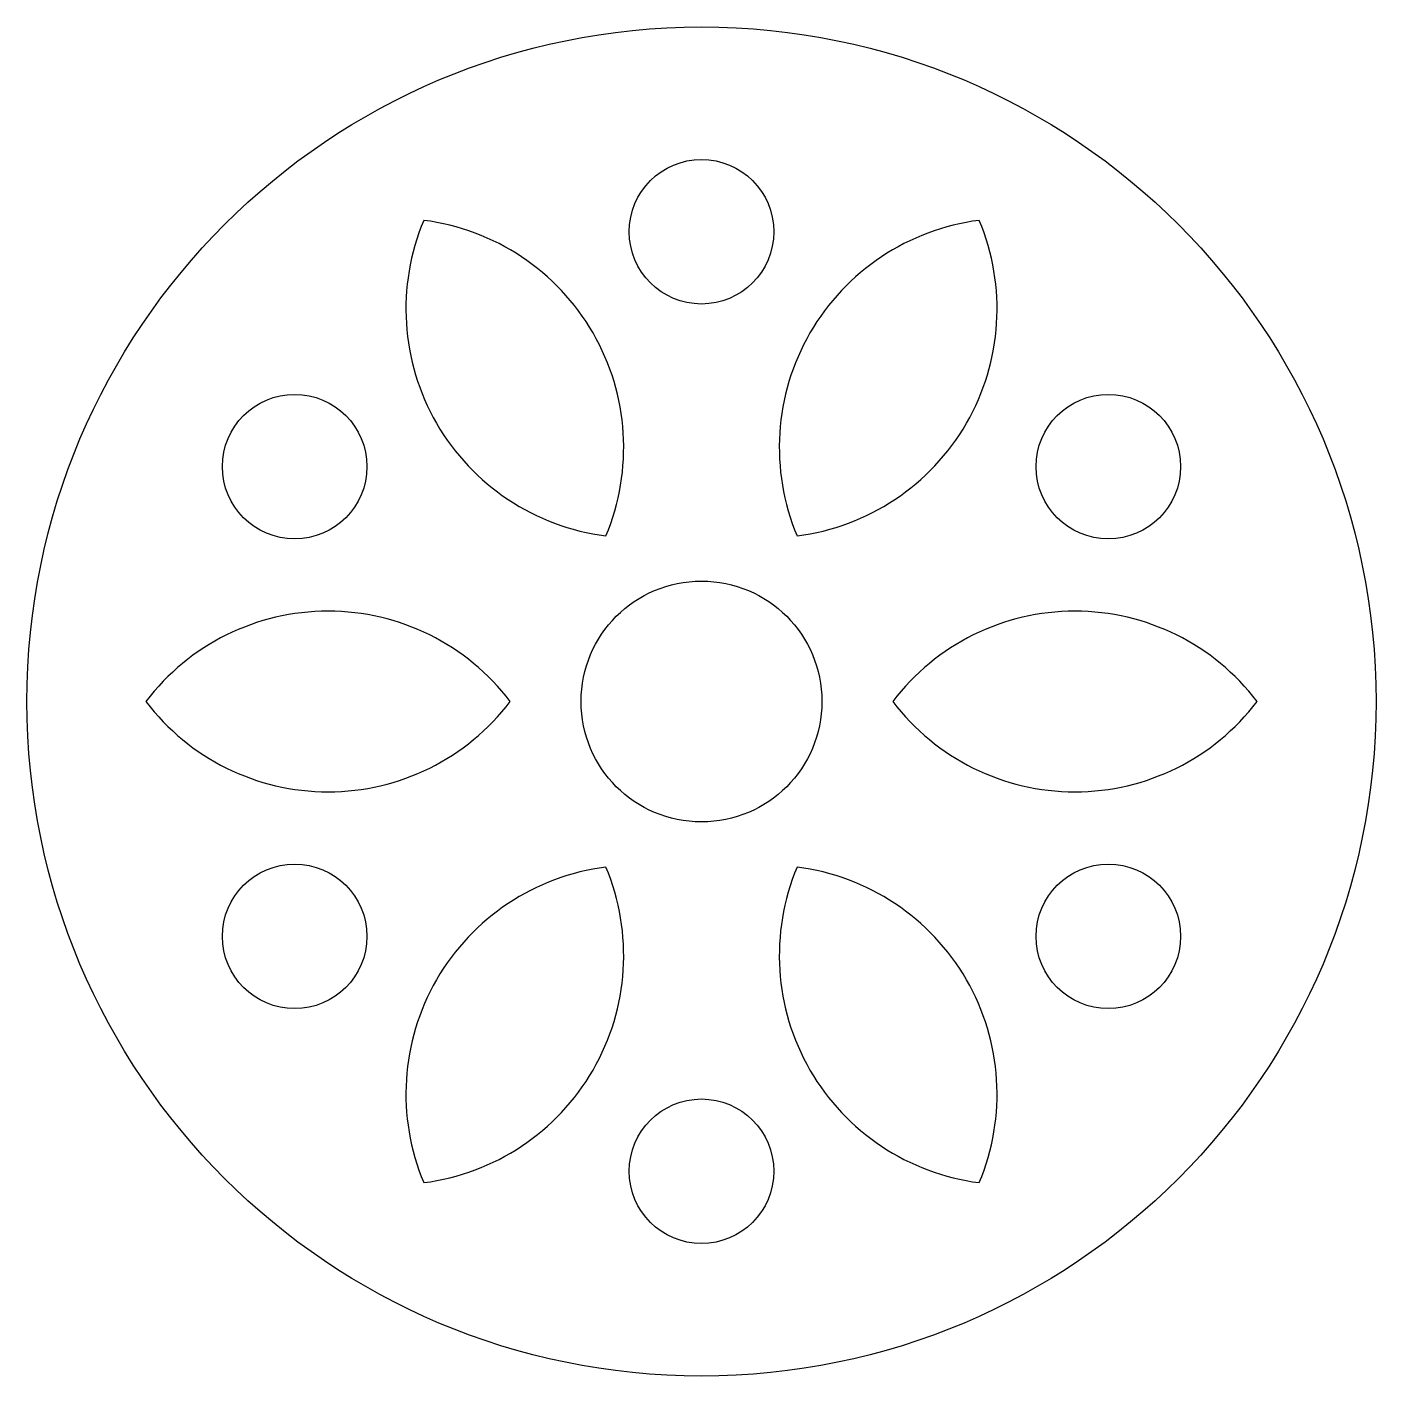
# Model space of a CAD drawing. Header units: millimetres. Extents: x 16 to 240, y 16 to 240.
import ezdxf

# ---------------------------------------------------------------- set-up
doc = ezdxf.new("R2010")
doc.units = ezdxf.units.MM
doc.layers.add('INNER_APERTURE', color=5, linetype='Continuous')
doc.layers.add('OUTER_PROFILE', color=7, linetype='Continuous')

msp = doc.modelspace()

# ---------------------------------------------------------------- linework, layer by layer
at = {"layer": 'INNER_APERTURE'}
for points in [[(81.8755, 207.8899, 0.495885), (112.1245, 155.4972, 0.495885)], [(174.1245, 207.8899, 0.495885), (143.8755, 155.4972, 0.495885)], [(35.751, 128, 0.495885), (96.249, 128, 0.495885)], [(220.249, 128, 0.495885), (159.751, 128, 0.495885)], [(81.8755, 48.1101, 0.495885), (112.1245, 100.5028, 0.495885)], [(174.1245, 48.1101, 0.495885), (143.8755, 100.5028, 0.495885)]]:
    msp.add_lwpolyline(points, format="xyb", close=True, dxfattribs=at)
for centre, radius in [((128, 206), 12), ((60.45, 167), 12), ((195.55, 167), 12), ((128, 128), 20), ((60.45, 89), 12), ((195.55, 89), 12), ((128, 50), 12)]:
    msp.add_circle(centre, radius, dxfattribs=at)
at = {"layer": 'OUTER_PROFILE'}
msp.add_circle((128, 128), 112, dxfattribs=at)

doc.saveas('drawing.dxf')
